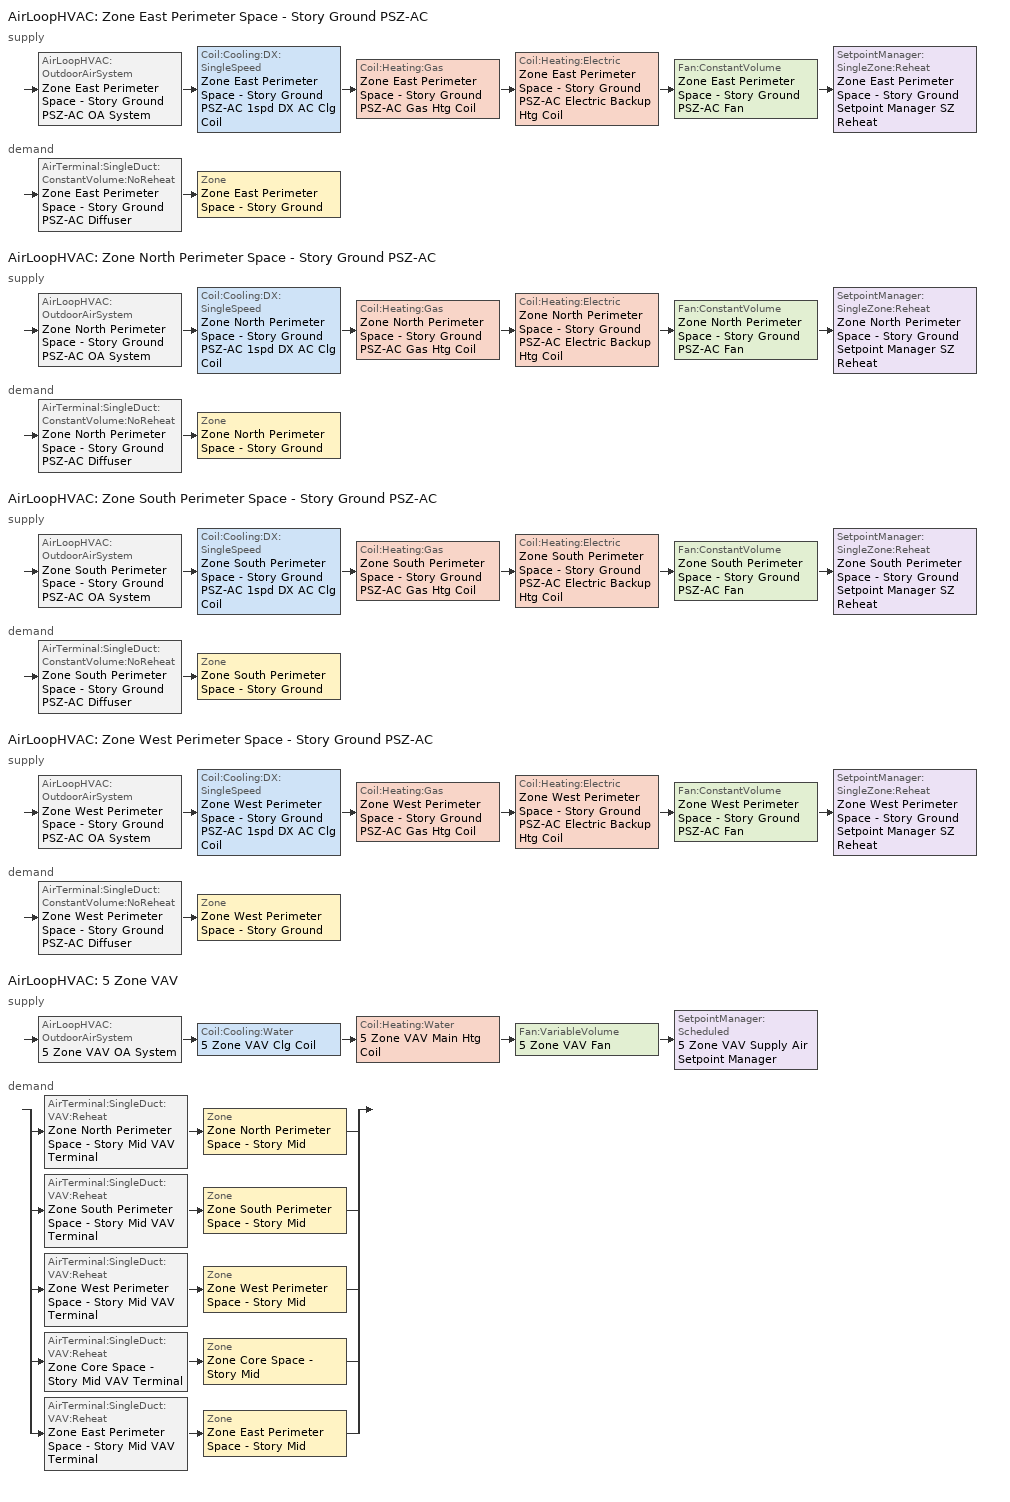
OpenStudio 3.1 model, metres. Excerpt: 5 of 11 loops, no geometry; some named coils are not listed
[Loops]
AirLoopHVAC 'Zone East Perimeter Space - Story Ground PSZ-AC'
 supply: AirLoopHVAC:OutdoorAirSystem 'Zone East Perimeter Space - Story Ground PSZ-AC OA System' > Coil:Cooling:DX:SingleSpeed 'Zone East Perimeter Space - Story Ground PSZ-AC 1spd DX AC Clg Coil' > Coil:Heating:Gas 'Zone East Perimeter Space - Story Ground PSZ-AC Gas Htg Coil' > Coil:Heating:Electric 'Zone East Perimeter Space - Story Ground PSZ-AC Electric Backup Htg Coil' > Fan:ConstantVolume 'Zone East Perimeter Space - Story Ground PSZ-AC Fan' > SetpointManager:SingleZone:Reheat 'Zone East Perimeter Space - Story Ground Setpoint Manager SZ Reheat'
 demand: AirTerminal:SingleDuct:ConstantVolume:NoReheat 'Zone East Perimeter Space - Story Ground PSZ-AC Diffuser' > Zone 'Zone East Perimeter Space - Story Ground'
AirLoopHVAC 'Zone North Perimeter Space - Story Ground PSZ-AC'
 supply: AirLoopHVAC:OutdoorAirSystem 'Zone North Perimeter Space - Story Ground PSZ-AC OA System' > Coil:Cooling:DX:SingleSpeed 'Zone North Perimeter Space - Story Ground PSZ-AC 1spd DX AC Clg Coil' > Coil:Heating:Gas 'Zone North Perimeter Space - Story Ground PSZ-AC Gas Htg Coil' > Coil:Heating:Electric 'Zone North Perimeter Space - Story Ground PSZ-AC Electric Backup Htg Coil' > Fan:ConstantVolume 'Zone North Perimeter Space - Story Ground PSZ-AC Fan' > SetpointManager:SingleZone:Reheat 'Zone North Perimeter Space - Story Ground Setpoint Manager SZ Reheat'
 demand: AirTerminal:SingleDuct:ConstantVolume:NoReheat 'Zone North Perimeter Space - Story Ground PSZ-AC Diffuser' > Zone 'Zone North Perimeter Space - Story Ground'
AirLoopHVAC 'Zone South Perimeter Space - Story Ground PSZ-AC'
 supply: AirLoopHVAC:OutdoorAirSystem 'Zone South Perimeter Space - Story Ground PSZ-AC OA System' > Coil:Cooling:DX:SingleSpeed 'Zone South Perimeter Space - Story Ground PSZ-AC 1spd DX AC Clg Coil' > Coil:Heating:Gas 'Zone South Perimeter Space - Story Ground PSZ-AC Gas Htg Coil' > Coil:Heating:Electric 'Zone South Perimeter Space - Story Ground PSZ-AC Electric Backup Htg Coil' > Fan:ConstantVolume 'Zone South Perimeter Space - Story Ground PSZ-AC Fan' > SetpointManager:SingleZone:Reheat 'Zone South Perimeter Space - Story Ground Setpoint Manager SZ Reheat'
 demand: AirTerminal:SingleDuct:ConstantVolume:NoReheat 'Zone South Perimeter Space - Story Ground PSZ-AC Diffuser' > Zone 'Zone South Perimeter Space - Story Ground'
AirLoopHVAC 'Zone West Perimeter Space - Story Ground PSZ-AC'
 supply: AirLoopHVAC:OutdoorAirSystem 'Zone West Perimeter Space - Story Ground PSZ-AC OA System' > Coil:Cooling:DX:SingleSpeed 'Zone West Perimeter Space - Story Ground PSZ-AC 1spd DX AC Clg Coil' > Coil:Heating:Gas 'Zone West Perimeter Space - Story Ground PSZ-AC Gas Htg Coil' > Coil:Heating:Electric 'Zone West Perimeter Space - Story Ground PSZ-AC Electric Backup Htg Coil' > Fan:ConstantVolume 'Zone West Perimeter Space - Story Ground PSZ-AC Fan' > SetpointManager:SingleZone:Reheat 'Zone West Perimeter Space - Story Ground Setpoint Manager SZ Reheat'
 demand: AirTerminal:SingleDuct:ConstantVolume:NoReheat 'Zone West Perimeter Space - Story Ground PSZ-AC Diffuser' > Zone 'Zone West Perimeter Space - Story Ground'
AirLoopHVAC '5 Zone VAV'
 supply: AirLoopHVAC:OutdoorAirSystem '5 Zone VAV OA System' > Coil:Cooling:Water '5 Zone VAV Clg Coil' > Coil:Heating:Water '5 Zone VAV Main Htg Coil' > Fan:VariableVolume '5 Zone VAV Fan' > SetpointManager:Scheduled '5 Zone VAV Supply Air Setpoint Manager'
 demand: split
  | AirTerminal:SingleDuct:VAV:Reheat 'Zone North Perimeter Space - Story Mid VAV Terminal' > Zone 'Zone North Perimeter Space - Story Mid'
  | AirTerminal:SingleDuct:VAV:Reheat 'Zone South Perimeter Space - Story Mid VAV Terminal' > Zone 'Zone South Perimeter Space - Story Mid'
  | AirTerminal:SingleDuct:VAV:Reheat 'Zone West Perimeter Space - Story Mid VAV Terminal' > Zone 'Zone West Perimeter Space - Story Mid'
  | AirTerminal:SingleDuct:VAV:Reheat 'Zone Core Space - Story Mid VAV Terminal' > Zone 'Zone Core Space - Story Mid'
  | AirTerminal:SingleDuct:VAV:Reheat 'Zone East Perimeter Space - Story Mid VAV Terminal' > Zone 'Zone East Perimeter Space - Story Mid'
[Sizing:Zone] Zone Cooling Design Supply Air Temperature Input Method=SupplyAirTemperature; Zone Cooling Design Supply Air Temperature {C}=12.7778; Zone Cooling Design Supply Air Temperature Difference {deltaC}=11.11; Zone Heating Design Supply Air Temperature Input Method=SupplyAirTemperature; Zone Heating Design Supply Air Temperature Difference {deltaC}=11.11; Zone Cooling Design Supply Air Humidity Ratio {kg-H2O/kg-air}=0.0085; Zone Heating Design Supply Air Humidity Ratio {kg-H2O/kg-air}=0.008; Heating Design Air Flow Method=DesignDay; Account for Dedicated Outdoor Air System=No; Dedicated Outdoor Air System Control Strategy=NeutralSupplyAir; Dedicated Outdoor Air Low Setpoint Temperature for Design {C}=autosize; Dedicated Outdoor Air High Setpoint Temperature for Design {C}=autosize
Name | Zone Heating Design Supply Air Temperature {C} | Cooling Design Air Flow Method
Zone West Perimeter Space - Story Ground; Zone North Perimeter Space - Story Ground; Zone East Perimeter Space - Story Ground; Zone South Perimeter Space - Story Ground | 50 | DesignDay
Zone West Perimeter Space - Story Mid; Zone North Perimeter Space - Story Mid; Zone East Perimeter Space - Story Mid; Zone South Perimeter Space - Story Mid; Zone Core Space - Story Mid | 40 | DesignDayWithLimit
[Zone equipment]
Zone West Perimeter Space - Story Ground: Zone West Perimeter Space - Story Ground PSZ-AC Diffuser
Zone North Perimeter Space - Story Ground: Zone North Perimeter Space - Story Ground PSZ-AC Diffuser
Zone East Perimeter Space - Story Ground: Zone East Perimeter Space - Story Ground PSZ-AC Diffuser
Zone South Perimeter Space - Story Ground: Zone South Perimeter Space - Story Ground PSZ-AC Diffuser
Zone West Perimeter Space - Story Mid: Zone West Perimeter Space - Story Mid VAV Terminal
Zone North Perimeter Space - Story Mid: Zone North Perimeter Space - Story Mid VAV Terminal
Zone East Perimeter Space - Story Mid: Zone East Perimeter Space - Story Mid VAV Terminal
Zone South Perimeter Space - Story Mid: Zone South Perimeter Space - Story Mid VAV Terminal
Zone Core Space - Story Mid: Zone Core Space - Story Mid VAV Terminal
[SetpointManager:Scheduled]
5 Zone VAV Supply Air Setpoint Manager: Control Variable=Temperature; Schedule=Supply Air Temp - 55.0F 1; Setpoint Node or NodeList=5 Zone VAV Supply Outlet Node
[AirLoopHVAC] Availability Schedule=Always On Discrete; Design Supply Air Flow Rate {m3/s}=autosize; Design Return Air Flow Fraction of Supply Air Flow=1
Zone East Perimeter Space - Story Ground PSZ-AC; Zone North Perimeter Space - Story Ground PSZ-AC; Zone South Perimeter Space - Story Ground PSZ-AC; Zone West Perimeter Space - Story Ground PSZ-AC; 5 Zone VAV
[Sizing:System] Type of Load to Size On=Sensible; Design Outdoor Air Flow Rate {m3/s}=Autosize; Preheat Design Temperature {C}=7.22222; Preheat Design Humidity Ratio {kg-H2O/kg-Air}=0.008; Precool Design Temperature {C}=12.7778; Precool Design Humidity Ratio {kg-H2O/kg-Air}=0.008; Central Cooling Design Supply Air Temperature {C}=12.7778; Sizing Option=Coincident; 100% Outdoor Air in Cooling=No; 100% Outdoor Air in Heating=No; Central Cooling Design Supply Air Humidity Ratio {kg-H2O/kg-Air}=0.0085; Central Heating Design Supply Air Humidity Ratio {kg-H2O/kg-Air}=0.008; Cooling Design Air Flow Method=DesignDay; Cooling Design Air Flow Rate {m3/s}=0; Heating Design Air Flow Method=DesignDay; Heating Design Air Flow Rate {m3/s}=0; System Outdoor Air Method=ZoneSum; Zone Maximum Outdoor Air Fraction=1; Cooling Supply Air Flow Rate Per Floor Area {m3/s-m2}=0.00996765; Cooling Fraction of Autosized Cooling Supply Air Flow Rate=1; Cooling Supply Air Flow Rate Per Unit Cooling Capacity {m3/s-W}=3.94755e-05; Heating Supply Air Flow Rate Per Floor Area {m3/s-m2}=0.00996765; Heating Fraction of Autosized Heating Supply Air Flow Rate=1; Heating Fraction of Autosized Cooling Supply Air Flow Rate=1; Heating Supply Air Flow Rate Per Unit Heating Capacity {m3/s-W}=3.15882e-05; Cooling Design Capacity Method=CoolingDesignCapacity; Cooling Design Capacity {W}=autosize; Cooling Design Capacity Per Floor Area {W/m2}=234.7; Fraction of Autosized Cooling Design Capacity=1; Heating Design Capacity Method=HeatingDesignCapacity; Heating Design Capacity {W}=autosize; Heating Design Capacity Per Floor Area {W/m2}=157; Fraction of Autosized Heating Design Capacity=1; Central Cooling Capacity Control Method=OnOff
Name | Central Heating Maximum System Air Flow Ratio | Central Heating Design Supply Air Temperature {C}
Zone East Perimeter Space - Story Ground PSZ-AC; Zone North Perimeter Space - Story Ground PSZ-AC; Zone South Perimeter Space - Story Ground PSZ-AC; Zone West Perimeter Space - Story Ground PSZ-AC | 1 | 50
5 Zone VAV | 0.3 | 12.7778
[Fan:VariableVolume]
5 Zone VAV Fan: Availability Schedule=Always On Discrete; Fan Total Efficiency=0.62; Pressure Rise {Pa}=996.356; Maximum Flow Rate {m3/s}=Autosize; Fan Power Minimum Flow Rate Input Method=Fraction; Fan Power Minimum Flow Fraction=0.25; Fan Power Minimum Air Flow Rate {m3/s}=0; Motor Efficiency=0.9; Motor In Airstream Fraction=1; Fan Power Coefficient 1=0.0407599; Fan Power Coefficient 2=0.088045; Fan Power Coefficient 3=-0.0729261; Fan Power Coefficient 4=0.94374; Fan Power Coefficient 5=0
[Controller:OutdoorAir] Minimum Outdoor Air Flow Rate {m3/s}=autosize; Maximum Outdoor Air Flow Rate {m3/s}=Autosize; Economizer Control Type=NoEconomizer; Economizer Control Action Type=ModulateFlow; Economizer Maximum Limit Dry-Bulb Temperature {C}=28; Economizer Maximum Limit Enthalpy {J/kg}=64000; Lockout Type=NoLockout; Minimum Limit Type=FixedMinimum; High Humidity Control=No; Heat Recovery Bypass Control Type=BypassWhenWithinEconomizerLimits
Name | Minimum Outdoor Air Schedule | Controller Mechanical Ventilation
Zone East Perimeter Space - Story Ground PSZ-AC OA System Controller | Always On Discrete | Controller Mechanical Ventilation 1
Zone North Perimeter Space - Story Ground PSZ-AC OA System Controller | Always On Discrete | Controller Mechanical Ventilation 2
Zone South Perimeter Space - Story Ground PSZ-AC OA System Controller | Always On Discrete | Controller Mechanical Ventilation 3
Zone West Perimeter Space - Story Ground PSZ-AC OA System Controller | Always On Discrete | Controller Mechanical Ventilation 4
5 Zone VAV OA Controller |  | 5 Zone VAV Vent Controller
[Controller:MechanicalVentilation] Availability Schedule=Always On Discrete; System Outdoor Air Method=ZoneSum
Controller Mechanical Ventilation 1; Controller Mechanical Ventilation 2; Controller Mechanical Ventilation 3; Controller Mechanical Ventilation 4; 5 Zone VAV Vent Controller
[AirLoopHVAC:OutdoorAirSystem]
Name | Controller
Zone East Perimeter Space - Story Ground PSZ-AC OA System | Zone East Perimeter Space - Story Ground PSZ-AC OA System Controller
Zone North Perimeter Space - Story Ground PSZ-AC OA System | Zone North Perimeter Space - Story Ground PSZ-AC OA System Controller
Zone South Perimeter Space - Story Ground PSZ-AC OA System | Zone South Perimeter Space - Story Ground PSZ-AC OA System Controller
Zone West Perimeter Space - Story Ground PSZ-AC OA System | Zone West Perimeter Space - Story Ground PSZ-AC OA System Controller
5 Zone VAV OA System | 5 Zone VAV OA Controller
[AirTerminal:SingleDuct:VAV:Reheat] Availability Schedule=Always On Discrete; Maximum Air Flow Rate {m3/s}=AutoSize; Zone Minimum Air Flow Input Method=Constant; Constant Minimum Air Flow Fraction=0.2; Fixed Minimum Air Flow Rate {m3/s}=0; Maximum Hot Water or Steam Flow Rate {m3/s}=AutoSize; Minimum Hot Water or Steam Flow Rate {m3/s}=0; Convergence Tolerance=0.001; Damper Heating Action=ReverseWithLimits; Maximum Flow per Zone Floor Area During Reheat {m3/s-m2}=AutoSize; Maximum Flow Fraction During Reheat=0.5; Maximum Reheat Air Temperature {C}=40; Control For Outdoor Air=No
Name | Reheat Coil
Zone North Perimeter Space - Story Mid VAV Terminal | Zone North Perimeter Space - Story Mid Reheat Coil
Zone South Perimeter Space - Story Mid VAV Terminal | Zone South Perimeter Space - Story Mid Reheat Coil
Zone West Perimeter Space - Story Mid VAV Terminal | Zone West Perimeter Space - Story Mid Reheat Coil
Zone Core Space - Story Mid VAV Terminal | Zone Core Space - Story Mid Reheat Coil
Zone East Perimeter Space - Story Mid VAV Terminal | Zone East Perimeter Space - Story Mid Reheat Coil
[SetpointManager:SingleZone:Reheat] Minimum Supply Air Temperature {C}=12.7778; Maximum Supply Air Temperature {C}=50
Name | Control Zone | Setpoint Node or NodeList
Zone East Perimeter Space - Story Ground Setpoint Manager SZ Reheat | Zone East Perimeter Space - Story Ground | Zone East Perimeter Space - Story Ground PSZ-AC Supply Outlet Node
Zone North Perimeter Space - Story Ground Setpoint Manager SZ Reheat | Zone North Perimeter Space - Story Ground | Zone North Perimeter Space - Story Ground PSZ-AC Supply Outlet Node
Zone South Perimeter Space - Story Ground Setpoint Manager SZ Reheat | Zone South Perimeter Space - Story Ground | Zone South Perimeter Space - Story Ground PSZ-AC Supply Outlet Node
Zone West Perimeter Space - Story Ground Setpoint Manager SZ Reheat | Zone West Perimeter Space - Story Ground | Zone West Perimeter Space - Story Ground PSZ-AC Supply Outlet Node
[Coil:Heating:Gas] Availability Schedule=Always On Discrete; Gas Burner Efficiency=0.8; Nominal Capacity {W}=AutoSize; Parasitic Electric Load {W}=0; Parasitic Gas Load {W}=0
Zone East Perimeter Space - Story Ground PSZ-AC Gas Htg Coil; Zone North Perimeter Space - Story Ground PSZ-AC Gas Htg Coil; Zone South Perimeter Space - Story Ground PSZ-AC Gas Htg Coil; Zone West Perimeter Space - Story Ground PSZ-AC Gas Htg Coil
[Coil:Heating:Electric] Availability Schedule=Always On Discrete; Efficiency=1
Zone East Perimeter Space - Story Ground PSZ-AC Electric Backup Htg Coil; Zone North Perimeter Space - Story Ground PSZ-AC Electric Backup Htg Coil; Zone South Perimeter Space - Story Ground PSZ-AC Electric Backup Htg Coil; Zone West Perimeter Space - Story Ground PSZ-AC Electric Backup Htg Coil
[Coil:Cooling:DX:SingleSpeed] Availability Schedule=Always On Discrete; Rated Total Cooling Capacity {W}=autosize; Rated Sensible Heat Ratio=autosize; Rated COP {W/W}=3; Rated Air Flow Rate {m3/s}=autosize; Rated Evaporator Fan Power Per Volume Flow Rate {W/(m3/s)}=773.3; Minimum Outdoor Dry-Bulb Temperature for Compressor Operation {C}=-25; Condenser Type=AirCooled; Evaporative Condenser Effectiveness=0; Evaporative Condenser Air Flow Rate {m3/s}=Autosize; Evaporative Condenser Pump Rated Power Consumption {W}=Autosize; Crankcase Heater Capacity {W}=0; Maximum Outdoor Dry-Bulb Temperature for Crankcase Heater Operation {C}=0; Basin Heater Capacity {W/K}=0; Basin Heater Setpoint Temperature {C}=10
Name | Total Cooling Capacity Function of Temperature Curve | Total Cooling Capacity Function of Flow Fraction Curve | Energy Input Ratio Function of Temperature Curve | Energy Input Ratio Function of Flow Fraction Curve | Part Load Fraction Correlation Curve
Zone East Perimeter Space - Story Ground PSZ-AC 1spd DX AC Clg Coil | Curve Biquadratic 5 | Curve Quadratic 5 | Curve Biquadratic 6 | Curve Quadratic 6 | Curve Quadratic 7
Zone North Perimeter Space - Story Ground PSZ-AC 1spd DX AC Clg Coil | Curve Biquadratic 9 | Curve Quadratic 11 | Curve Biquadratic 10 | Curve Quadratic 12 | Curve Quadratic 13
Zone South Perimeter Space - Story Ground PSZ-AC 1spd DX AC Clg Coil | Curve Biquadratic 13 | Curve Quadratic 17 | Curve Biquadratic 14 | Curve Quadratic 18 | Curve Quadratic 19
Zone West Perimeter Space - Story Ground PSZ-AC 1spd DX AC Clg Coil | Curve Biquadratic 17 | Curve Quadratic 23 | Curve Biquadratic 18 | Curve Quadratic 24 | Curve Quadratic 25
[Fan:ConstantVolume] Availability Schedule=Always On Discrete; Fan Total Efficiency=0.54; Pressure Rise {Pa}=622.722; Maximum Flow Rate {m3/s}=AutoSize; Motor Efficiency=0.9; Motor In Airstream Fraction=1
Zone East Perimeter Space - Story Ground PSZ-AC Fan; Zone North Perimeter Space - Story Ground PSZ-AC Fan; Zone South Perimeter Space - Story Ground PSZ-AC Fan; Zone West Perimeter Space - Story Ground PSZ-AC Fan
[AirTerminal:SingleDuct:ConstantVolume:NoReheat] Availability Schedule=Always On Discrete; Maximum Air Flow Rate {m3/s}=AutoSize
Zone East Perimeter Space - Story Ground PSZ-AC Diffuser; Zone North Perimeter Space - Story Ground PSZ-AC Diffuser; Zone South Perimeter Space - Story Ground PSZ-AC Diffuser; Zone West Perimeter Space - Story Ground PSZ-AC Diffuser
[Schedule:Ruleset]
Supply Air Temp - 55.0F 1: Default Day Schedule=Supply Air Temp - 55.0F Default 1
[Schedule:Day]
Supply Air Temp - 55.0F Default 1: 24, 0, 12.7778
[Schedule:Constant]
Always On Discrete: Value=1
[Curve:Biquadratic] Minimum Value of x=-100; Maximum Value of x=100; Minimum Value of y=-100; Maximum Value of y=100
Name | Coefficient1 Constant | Coefficient2 x | Coefficient3 x**2 | Coefficient4 y | Coefficient5 y**2 | Coefficient6 x*y
Curve Biquadratic 5; Curve Biquadratic 9; Curve Biquadratic 13; Curve Biquadratic 17 | 0.971212 | -0.0152755 | 0.00144345 | -0.00039321 | -6.8364e-06 | -0.000290596
Curve Biquadratic 6; Curve Biquadratic 10; Curve Biquadratic 14; Curve Biquadratic 18 | 0.286871 | 0.0239022 | -0.000810648 | 0.0134585 | 0.000338936 | -0.000487004
[Curve:Quadratic]
Name | Coefficient1 Constant | Coefficient2 x | Coefficient3 x**2 | Minimum Value of x | Maximum Value of x | Minimum Curve Output | Maximum Curve Output
Curve Quadratic 5; Curve Quadratic 6; Curve Quadratic 11; Curve Quadratic 12; Curve Quadratic 17; Curve Quadratic 18; Curve Quadratic 23; Curve Quadratic 24 | 1 | 0 | 0 | -100 | 100
Curve Quadratic 7; Curve Quadratic 13; Curve Quadratic 19; Curve Quadratic 25 | 0.909496 | 0.0986477 | -0.00819488 | 0 | 1 | 0.7 | 1
